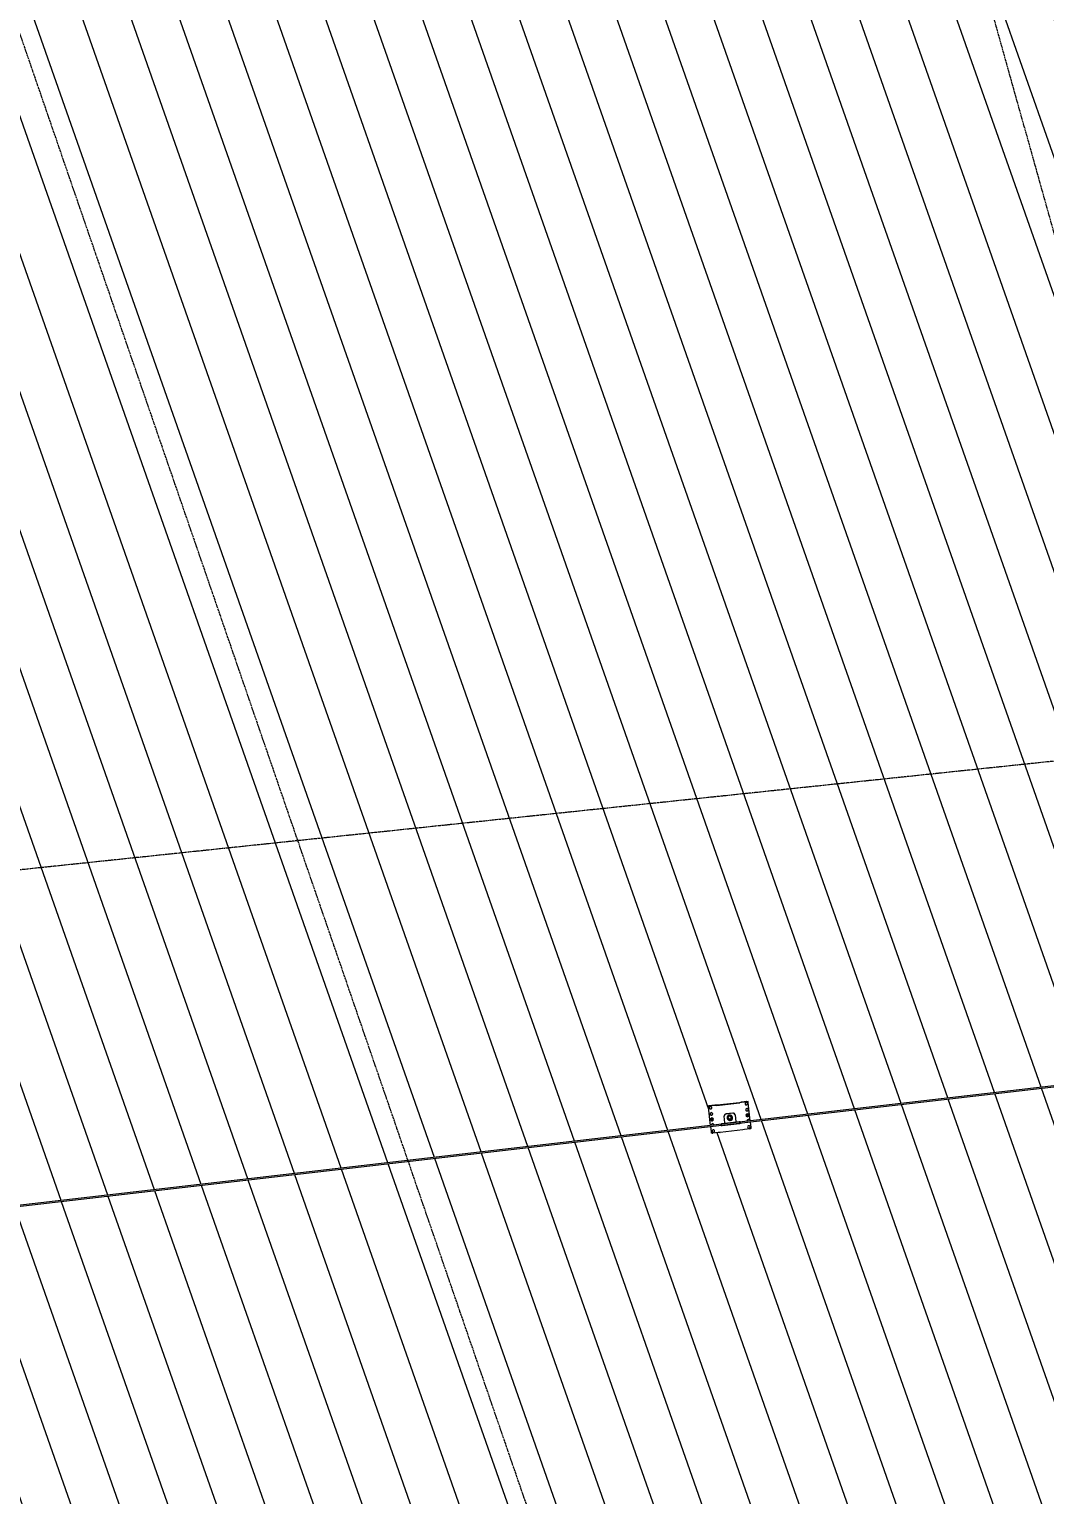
# Model space of a CAD drawing. Header units: millimetres. Extents: x -2355779 to -2216356, y 3874558 to 4068437.
# Drawn here: x -2338298 to -2330918, y 3975290 to 3985942 of the extents above; entities that cross this region are included whole.
import ezdxf

# ---------------------------------------------------------------- set-up
doc = ezdxf.new("R2010")
doc.units = ezdxf.units.MM
doc.linetypes.add('Grid Line', pattern=[21, 12, -3, 3, -3])
for name, color, linetype, lineweight in [('A-ANNO-DIMS', 211, 'Continuous', 5), ('A-ANNO-DIMS-200', 211, 'Continuous', 5), ('A-ROOF-PATT', 132, 'Continuous', 5), ('Q-SPCQ', 91, 'Continuous', 5), ('S-GRID', 1, 'Continuous', 5)]:
    doc.layers.add(name, color=color, linetype=linetype, lineweight=lineweight)
doc.styles.add('Arial', font='arial.ttf', dxfattribs={"height": 500})
doc.dimstyles.new('2_5-Diagonal-_deg_-Decimal_O', dxfattribs={"dimscale": 304.8, "dimtxt": 510.1297, "dimasz": 0.984252, "dimexe": 0.656168, "dimexo": 0.0625, "dimgap": 0.984252, "dimtad": 1, "dimdec": 0, "dimzin": 0, "dimdsep": 46, "dimtxsty": 'Arial', "dimblk1": 'OBLIQUE', "dimblk2": 'OBLIQUE', "dimsah": 1, "dimcen": 0.09, "dimdle": 0.656168, "dimazin": 0, "dimtfac": 1, "dimtdec": 4, "dimtix": 1, "dimtmove": 0, "dimatfit": 3, "dimfxl": 3.28084, "dimfxlon": 1, "dimtvp": 1, "dimtfill": 1, "dimtolj": 1, "dimtzin": 0, "dimlwd": 15, "dimlwe": 15, "dimarcsym": 2})

# ---------------------------------------------------------------- blocks, each defined once
blk = doc.blocks.new('Static Line_Sayfa_Metal Deck_Pan Mount - Up to 15 _ pitch - Max 2 Users-1848369-GA - Part B 6m')
at = {"layer": 'Q-SPCQ'}
for p, q in [((-2316004, 3979980), (-2348376, 3976236)), ((-2348376, 3976228), (-2316003, 3979972)), ((-2333313, 3978122), (-2333362, 3978116)), ((-2333362, 3978116), (-2333312, 3978122)), ((-2333361, 3978106), (-2333362, 3978116)), ((-2333346, 3977974), (-2333361, 3978106)), ((-2333354, 3978100), (-2333354, 3978100)), ((-2333313, 3978121), (-2333352, 3978117)), ((-2333352, 3978117), (-2333315, 3978121)), ((-2333337, 3978106), (-2333337, 3978106)), ((-2333314, 3978121), (-2333301, 3978120)), ((-2333312, 3978122), (-2333313, 3978122)), ((-2333299, 3978121), (-2333312, 3978121)), ((-2333300, 3978120), (-2333135, 3978139)), ((-2333136, 3978139), (-2333298, 3978121)), ((-2333124, 3978143), (-2333136, 3978139)), ((-2333134, 3978140), (-2333122, 3978143)), ((-2333124, 3978143), (-2333074, 3978149)), ((-2333074, 3978149), (-2333124, 3978143)), ((-2333084, 3978148), (-2333123, 3978143)), ((-2333121, 3978143), (-2333084, 3978148)), ((-2333096, 3978130), (-2333096, 3978130)), ((-2333091, 3978085), (-2333091, 3978085)), ((-2333079, 3978136), (-2333079, 3978136)), ((-2333074, 3978149), (-2333074, 3978149)), ((-2333073, 3978139), (-2333074, 3978149)), ((-2333074, 3978091), (-2333074, 3978091)), ((-2333073, 3978141), (-2333073, 3978141)), ((-2333058, 3978007), (-2333073, 3978139)), ((-2333349, 3978055), (-2333349, 3978055)), ((-2333340, 3977927), (-2333345, 3977968)), ((-2333336, 3978024), (-2333341, 3978020)), ((-2333341, 3978021), (-2333336, 3978024)), ((-2333340, 3978015), (-2333341, 3978021)), ((-2333341, 3978020), (-2333340, 3978015)), ((-2333340, 3978015), (-2333335, 3978012)), ((-2333340, 3977975), (-2333340, 3977975)), ((-2333340, 3977975), (-2333340, 3977975)), ((-2333331, 3978021), (-2333336, 3978024)), ((-2333336, 3978024), (-2333336, 3978024)), ((-2333336, 3978024), (-2333331, 3978022)), ((-2333335, 3978012), (-2333331, 3978016)), ((-2333332, 3978061), (-2333332, 3978061)), ((-2333331, 3978016), (-2333331, 3978021)), ((-2333323, 3977981), (-2333323, 3977981)), ((-2333266, 3977986), (-2333270, 3977984)), ((-2333269, 3977974), (-2333264, 3977973)), ((-2333264, 3977986), (-2333266, 3977986)), ((-2333138, 3978001), (-2333264, 3977986)), ((-2333262, 3977973), (-2333264, 3977973)), ((-2333262, 3977973), (-2333136, 3977988)), ((-2333242, 3977992), (-2333247, 3978041)), ((-2333184, 3978063), (-2333234, 3978057)), ((-2333184, 3978063), (-2333234, 3978058)), ((-2333225, 3978024), (-2333224, 3978024)), ((-2333217, 3978026), (-2333217, 3978026)), ((-2333215, 3978027), (-2333215, 3978027)), ((-2333196, 3978033), (-2333196, 3978033)), ((-2333194, 3978034), (-2333195, 3978034)), ((-2333187, 3978037), (-2333187, 3978037)), ((-2333168, 3978053), (-2333169, 3978053)), ((-2333168, 3978050), (-2333162, 3978001)), ((-2333138, 3978001), (-2333135, 3978001)), ((-2333136, 3977988), (-2333134, 3977988)), ((-2333131, 3978000), (-2333135, 3978001)), ((-2333134, 3977988), (-2333130, 3977990)), ((-2333078, 3978054), (-2333083, 3978050)), ((-2333078, 3978054), (-2333083, 3978050)), ((-2333083, 3978050), (-2333082, 3978045)), ((-2333083, 3978050), (-2333082, 3978045)), ((-2333082, 3978045), (-2333077, 3978042)), ((-2333081, 3978005), (-2333081, 3978005)), ((-2333081, 3978005), (-2333081, 3978005)), ((-2333073, 3978052), (-2333078, 3978054)), ((-2333073, 3978051), (-2333078, 3978054)), ((-2333078, 3978054), (-2333078, 3978054)), ((-2333077, 3978042), (-2333072, 3978046)), ((-2333072, 3978046), (-2333073, 3978051)), ((-2333064, 3978011), (-2333064, 3978011)), ((-2333059, 3977966), (-2333059, 3977966)), ((-2333052, 3977960), (-2333057, 3978001)), ((-2333339, 3977917), (-2333340, 3977927)), ((-2333340, 3977925), (-2333340, 3977925)), ((-2333330, 3977918), (-2333339, 3977917)), ((-2333335, 3977930), (-2333334, 3977930)), ((-2333292, 3977923), (-2333329, 3977918)), ((-2333318, 3977936), (-2333318, 3977936)), ((-2333278, 3977922), (-2333291, 3977923)), ((-2333112, 3977941), (-2333277, 3977922)), ((-2333100, 3977945), (-2333111, 3977941)), ((-2333061, 3977949), (-2333099, 3977945)), ((-2333076, 3977960), (-2333076, 3977960)), ((-2333051, 3977951), (-2333060, 3977950)), ((-2333051, 3977951), (-2333052, 3977960))]:
    blk.add_line(p, q, dxfattribs=at)
at = {"layer": 'Q-SPCQ', "flags": 128}
for points in [[(-2333354, 3978100), (-2333354, 3978100), (-2333354, 3978100), (-2333354, 3978099), (-2333353, 3978099), (-2333353, 3978099), (-2333353, 3978098), (-2333353, 3978098), (-2333353, 3978098), (-2333352, 3978097), (-2333352, 3978097), (-2333352, 3978097), (-2333352, 3978097), (-2333351, 3978096), (-2333351, 3978096), (-2333351, 3978096), (-2333351, 3978096), (-2333350, 3978096), (-2333350, 3978095), (-2333350, 3978095), (-2333349, 3978095), (-2333349, 3978095), (-2333349, 3978095), (-2333348, 3978095), (-2333348, 3978095), (-2333348, 3978094), (-2333347, 3978094), (-2333347, 3978094), (-2333347, 3978094), (-2333346, 3978094), (-2333346, 3978094), (-2333346, 3978094), (-2333345, 3978094), (-2333345, 3978094), (-2333345, 3978094)], [(-2333345, 3978094), (-2333344, 3978094), (-2333344, 3978094), (-2333343, 3978094), (-2333343, 3978095), (-2333343, 3978095), (-2333342, 3978095), (-2333342, 3978095), (-2333342, 3978095), (-2333341, 3978095), (-2333341, 3978095), (-2333341, 3978096), (-2333341, 3978096), (-2333340, 3978096), (-2333340, 3978096), (-2333340, 3978096), (-2333339, 3978097), (-2333339, 3978097), (-2333339, 3978097), (-2333339, 3978097), (-2333338, 3978098), (-2333338, 3978098), (-2333338, 3978098), (-2333338, 3978099), (-2333338, 3978099), (-2333337, 3978099), (-2333337, 3978100), (-2333337, 3978100), (-2333337, 3978100), (-2333337, 3978101), (-2333337, 3978101), (-2333337, 3978101), (-2333337, 3978102), (-2333337, 3978102), (-2333337, 3978102), (-2333337, 3978103), (-2333337, 3978103), (-2333337, 3978103), (-2333337, 3978104), (-2333337, 3978104), (-2333337, 3978104), (-2333337, 3978105), (-2333337, 3978105), (-2333337, 3978106), (-2333337, 3978106), (-2333337, 3978106)], [(-2333096, 3978130), (-2333096, 3978130), (-2333096, 3978129), (-2333095, 3978129), (-2333095, 3978129), (-2333095, 3978128), (-2333095, 3978128), (-2333095, 3978128), (-2333094, 3978128), (-2333094, 3978127), (-2333094, 3978127), (-2333094, 3978127), (-2333093, 3978126), (-2333093, 3978126), (-2333093, 3978126), (-2333093, 3978126), (-2333092, 3978126), (-2333092, 3978125), (-2333092, 3978125), (-2333091, 3978125), (-2333091, 3978125), (-2333091, 3978125), (-2333090, 3978125), (-2333090, 3978124), (-2333090, 3978124), (-2333089, 3978124), (-2333089, 3978124), (-2333089, 3978124), (-2333088, 3978124), (-2333088, 3978124), (-2333088, 3978124), (-2333087, 3978124), (-2333087, 3978124), (-2333087, 3978124), (-2333086, 3978124)], [(-2333091, 3978085), (-2333090, 3978084), (-2333090, 3978084), (-2333090, 3978084), (-2333090, 3978083), (-2333090, 3978083), (-2333090, 3978083), (-2333089, 3978082), (-2333089, 3978082), (-2333089, 3978082), (-2333089, 3978082), (-2333088, 3978081), (-2333088, 3978081), (-2333088, 3978081), (-2333088, 3978081), (-2333087, 3978080), (-2333087, 3978080), (-2333087, 3978080), (-2333087, 3978080), (-2333086, 3978080), (-2333086, 3978079), (-2333086, 3978079), (-2333085, 3978079), (-2333085, 3978079), (-2333085, 3978079), (-2333084, 3978079), (-2333084, 3978079), (-2333083, 3978079), (-2333083, 3978079), (-2333083, 3978079), (-2333082, 3978079), (-2333082, 3978079), (-2333082, 3978079), (-2333081, 3978079), (-2333081, 3978079)], [(-2333086, 3978124), (-2333086, 3978124), (-2333086, 3978124), (-2333085, 3978124), (-2333085, 3978124), (-2333085, 3978124), (-2333084, 3978125), (-2333084, 3978125), (-2333084, 3978125), (-2333083, 3978125), (-2333083, 3978125), (-2333083, 3978125), (-2333082, 3978126), (-2333082, 3978126), (-2333082, 3978126), (-2333081, 3978126), (-2333081, 3978126), (-2333081, 3978127), (-2333081, 3978127), (-2333080, 3978127), (-2333080, 3978128), (-2333080, 3978128), (-2333080, 3978128), (-2333080, 3978128), (-2333079, 3978129), (-2333079, 3978129), (-2333079, 3978129), (-2333079, 3978130), (-2333079, 3978130), (-2333079, 3978130), (-2333079, 3978131), (-2333079, 3978131), (-2333078, 3978131), (-2333078, 3978132), (-2333078, 3978132), (-2333078, 3978133), (-2333078, 3978133), (-2333078, 3978133), (-2333078, 3978134), (-2333078, 3978134), (-2333078, 3978134), (-2333078, 3978135), (-2333079, 3978135), (-2333079, 3978135), (-2333079, 3978136), (-2333079, 3978136)], [(-2333081, 3978079), (-2333081, 3978079), (-2333080, 3978079), (-2333080, 3978079), (-2333080, 3978079), (-2333079, 3978079), (-2333079, 3978079), (-2333079, 3978079), (-2333078, 3978079), (-2333078, 3978080), (-2333078, 3978080), (-2333077, 3978080), (-2333077, 3978080), (-2333077, 3978080), (-2333076, 3978081), (-2333076, 3978081), (-2333076, 3978081), (-2333076, 3978081), (-2333075, 3978082), (-2333075, 3978082), (-2333075, 3978082), (-2333075, 3978082), (-2333075, 3978083), (-2333074, 3978083), (-2333074, 3978083), (-2333074, 3978084), (-2333074, 3978084), (-2333074, 3978084), (-2333074, 3978085), (-2333073, 3978085), (-2333073, 3978085), (-2333073, 3978086), (-2333073, 3978086), (-2333073, 3978086), (-2333073, 3978087), (-2333073, 3978087), (-2333073, 3978088), (-2333073, 3978088), (-2333073, 3978088), (-2333073, 3978089), (-2333073, 3978089), (-2333073, 3978089), (-2333073, 3978090), (-2333073, 3978090), (-2333074, 3978090), (-2333074, 3978091)], [(-2333349, 3978055), (-2333349, 3978054), (-2333349, 3978054), (-2333348, 3978054), (-2333348, 3978053), (-2333348, 3978053), (-2333348, 3978053), (-2333348, 3978053), (-2333347, 3978052), (-2333347, 3978052), (-2333347, 3978052), (-2333347, 3978051), (-2333347, 3978051), (-2333346, 3978051), (-2333346, 3978051), (-2333346, 3978051), (-2333345, 3978050), (-2333345, 3978050), (-2333345, 3978050), (-2333344, 3978050), (-2333344, 3978050), (-2333344, 3978049), (-2333343, 3978049), (-2333343, 3978049), (-2333343, 3978049), (-2333342, 3978049), (-2333342, 3978049), (-2333342, 3978049), (-2333341, 3978049), (-2333341, 3978049), (-2333341, 3978049), (-2333340, 3978049), (-2333340, 3978049), (-2333340, 3978049), (-2333339, 3978049)], [(-2333339, 3978049), (-2333339, 3978049), (-2333339, 3978049), (-2333338, 3978049), (-2333338, 3978049), (-2333338, 3978049), (-2333337, 3978049), (-2333337, 3978049), (-2333337, 3978050), (-2333336, 3978050), (-2333336, 3978050), (-2333336, 3978050), (-2333335, 3978050), (-2333335, 3978051), (-2333335, 3978051), (-2333334, 3978051), (-2333334, 3978051), (-2333334, 3978051), (-2333334, 3978052), (-2333333, 3978052), (-2333333, 3978052), (-2333333, 3978053), (-2333333, 3978053), (-2333333, 3978053), (-2333332, 3978054), (-2333332, 3978054), (-2333332, 3978054), (-2333332, 3978054), (-2333332, 3978055), (-2333332, 3978055), (-2333332, 3978056), (-2333332, 3978056), (-2333331, 3978056), (-2333331, 3978057), (-2333331, 3978057), (-2333331, 3978057), (-2333331, 3978058), (-2333331, 3978058), (-2333331, 3978058), (-2333331, 3978059), (-2333331, 3978059), (-2333332, 3978059), (-2333332, 3978060), (-2333332, 3978060), (-2333332, 3978060), (-2333332, 3978061)], [(-2333322, 3977977), (-2333322, 3977977), (-2333322, 3977978), (-2333322, 3977978), (-2333322, 3977978), (-2333322, 3977979), (-2333322, 3977979), (-2333322, 3977979), (-2333322, 3977980), (-2333322, 3977980), (-2333322, 3977980), (-2333323, 3977981), (-2333323, 3977981), (-2333323, 3977981)], [(-2333217, 3978026), (-2333216, 3978026), (-2333216, 3978025), (-2333216, 3978025), (-2333216, 3978024), (-2333216, 3978024), (-2333215, 3978024), (-2333215, 3978023), (-2333215, 3978023), (-2333215, 3978022), (-2333214, 3978022), (-2333214, 3978022), (-2333214, 3978021), (-2333213, 3978021), (-2333213, 3978021), (-2333213, 3978021), (-2333212, 3978020), (-2333212, 3978020), (-2333211, 3978020), (-2333211, 3978020), (-2333211, 3978019), (-2333210, 3978019), (-2333210, 3978019), (-2333209, 3978019), (-2333209, 3978019), (-2333208, 3978019), (-2333208, 3978018), (-2333207, 3978018), (-2333207, 3978018), (-2333206, 3978018), (-2333206, 3978018), (-2333205, 3978018), (-2333205, 3978018), (-2333205, 3978018), (-2333204, 3978018)], [(-2333215, 3978027), (-2333215, 3978026), (-2333214, 3978026), (-2333214, 3978026), (-2333214, 3978025), (-2333214, 3978025), (-2333214, 3978025), (-2333213, 3978024), (-2333213, 3978024), (-2333213, 3978024), (-2333213, 3978023), (-2333212, 3978023), (-2333212, 3978023), (-2333212, 3978022), (-2333212, 3978022), (-2333211, 3978022), (-2333211, 3978022), (-2333211, 3978022), (-2333210, 3978021), (-2333210, 3978021), (-2333210, 3978021), (-2333209, 3978021), (-2333209, 3978021), (-2333208, 3978021), (-2333208, 3978020), (-2333208, 3978020), (-2333207, 3978020), (-2333207, 3978020), (-2333207, 3978020), (-2333206, 3978020), (-2333206, 3978020), (-2333205, 3978020), (-2333205, 3978020), (-2333205, 3978020), (-2333204, 3978020)], [(-2333204, 3978018), (-2333204, 3978018), (-2333203, 3978018), (-2333203, 3978019), (-2333202, 3978019), (-2333202, 3978019), (-2333201, 3978019), (-2333201, 3978019), (-2333201, 3978019), (-2333200, 3978020), (-2333200, 3978020), (-2333199, 3978020), (-2333199, 3978020), (-2333199, 3978021), (-2333198, 3978021), (-2333198, 3978021), (-2333198, 3978021), (-2333197, 3978022), (-2333197, 3978022), (-2333197, 3978022), (-2333196, 3978023), (-2333196, 3978023), (-2333196, 3978024), (-2333195, 3978024), (-2333195, 3978024), (-2333195, 3978025), (-2333195, 3978025), (-2333195, 3978026), (-2333194, 3978026), (-2333194, 3978027), (-2333194, 3978027), (-2333194, 3978027), (-2333194, 3978028), (-2333194, 3978028), (-2333194, 3978029), (-2333194, 3978029), (-2333194, 3978030), (-2333194, 3978030), (-2333194, 3978031), (-2333194, 3978031), (-2333194, 3978032), (-2333194, 3978032), (-2333194, 3978033), (-2333194, 3978033), (-2333194, 3978033), (-2333194, 3978034)], [(-2333204, 3978020), (-2333204, 3978020), (-2333204, 3978020), (-2333203, 3978020), (-2333203, 3978020), (-2333203, 3978021), (-2333202, 3978021), (-2333202, 3978021), (-2333201, 3978021), (-2333201, 3978021), (-2333201, 3978021), (-2333200, 3978022), (-2333200, 3978022), (-2333200, 3978022), (-2333199, 3978022), (-2333199, 3978022), (-2333199, 3978023), (-2333199, 3978023), (-2333198, 3978023), (-2333198, 3978024), (-2333198, 3978024), (-2333198, 3978024), (-2333197, 3978025), (-2333197, 3978025), (-2333197, 3978025), (-2333197, 3978026), (-2333197, 3978026), (-2333196, 3978026), (-2333196, 3978027), (-2333196, 3978027), (-2333196, 3978027), (-2333196, 3978028), (-2333196, 3978028), (-2333196, 3978028), (-2333196, 3978029), (-2333196, 3978029), (-2333196, 3978030), (-2333196, 3978030), (-2333196, 3978030), (-2333196, 3978031), (-2333196, 3978031), (-2333196, 3978032), (-2333196, 3978032), (-2333196, 3978032), (-2333196, 3978033), (-2333196, 3978033)], [(-2333067, 3977954), (-2333066, 3977954), (-2333066, 3977954), (-2333066, 3977954), (-2333065, 3977954), (-2333065, 3977954), (-2333065, 3977954), (-2333064, 3977955), (-2333064, 3977955), (-2333064, 3977955), (-2333063, 3977955), (-2333063, 3977955), (-2333063, 3977955), (-2333062, 3977956), (-2333062, 3977956), (-2333062, 3977956), (-2333062, 3977956), (-2333061, 3977957), (-2333061, 3977957), (-2333061, 3977957), (-2333061, 3977957), (-2333060, 3977958), (-2333060, 3977958), (-2333060, 3977958), (-2333060, 3977959), (-2333060, 3977959), (-2333060, 3977959), (-2333059, 3977960), (-2333059, 3977960), (-2333059, 3977960), (-2333059, 3977961), (-2333059, 3977961), (-2333059, 3977961), (-2333059, 3977962), (-2333059, 3977962), (-2333059, 3977962), (-2333059, 3977963), (-2333059, 3977963), (-2333059, 3977963), (-2333059, 3977964), (-2333059, 3977964), (-2333059, 3977965), (-2333059, 3977965), (-2333059, 3977965), (-2333059, 3977966), (-2333059, 3977966)], [(-2333064, 3978007), (-2333064, 3978007), (-2333064, 3978007), (-2333064, 3978008), (-2333064, 3978008), (-2333064, 3978009), (-2333064, 3978009), (-2333064, 3978009), (-2333064, 3978010), (-2333064, 3978010), (-2333064, 3978010), (-2333064, 3978011), (-2333064, 3978011), (-2333064, 3978011)], [(-2333334, 3977930), (-2333334, 3977930), (-2333334, 3977929), (-2333334, 3977929), (-2333334, 3977929), (-2333334, 3977928), (-2333334, 3977928), (-2333333, 3977928), (-2333333, 3977928), (-2333333, 3977927), (-2333333, 3977927), (-2333332, 3977927), (-2333332, 3977926), (-2333332, 3977926), (-2333332, 3977926), (-2333331, 3977926), (-2333331, 3977926), (-2333331, 3977925), (-2333330, 3977925), (-2333330, 3977925), (-2333330, 3977925), (-2333329, 3977925), (-2333329, 3977925), (-2333329, 3977924), (-2333328, 3977924), (-2333328, 3977924), (-2333328, 3977924), (-2333327, 3977924), (-2333327, 3977924), (-2333327, 3977924), (-2333326, 3977924), (-2333326, 3977924), (-2333326, 3977924), (-2333325, 3977924), (-2333325, 3977924)], [(-2333325, 3977924), (-2333325, 3977924), (-2333324, 3977924), (-2333324, 3977924), (-2333324, 3977924), (-2333323, 3977924), (-2333323, 3977925), (-2333323, 3977925), (-2333322, 3977925), (-2333322, 3977925), (-2333322, 3977925), (-2333321, 3977925), (-2333321, 3977926), (-2333321, 3977926), (-2333320, 3977926), (-2333320, 3977926), (-2333320, 3977926), (-2333320, 3977927), (-2333319, 3977927), (-2333319, 3977927), (-2333319, 3977928), (-2333319, 3977928), (-2333318, 3977928), (-2333318, 3977928), (-2333318, 3977929), (-2333318, 3977929), (-2333318, 3977929), (-2333318, 3977930), (-2333318, 3977930), (-2333317, 3977930), (-2333317, 3977931), (-2333317, 3977931), (-2333317, 3977931), (-2333317, 3977932), (-2333317, 3977932), (-2333317, 3977933), (-2333317, 3977933), (-2333317, 3977933), (-2333317, 3977934), (-2333317, 3977934), (-2333317, 3977934), (-2333317, 3977935), (-2333317, 3977935), (-2333317, 3977935), (-2333317, 3977936), (-2333318, 3977936)], [(-2333076, 3977960), (-2333076, 3977960), (-2333076, 3977959), (-2333076, 3977959), (-2333076, 3977959), (-2333075, 3977958), (-2333075, 3977958), (-2333075, 3977958), (-2333075, 3977957), (-2333075, 3977957), (-2333074, 3977957), (-2333074, 3977957), (-2333074, 3977956), (-2333074, 3977956), (-2333073, 3977956), (-2333073, 3977956), (-2333073, 3977955), (-2333072, 3977955), (-2333072, 3977955), (-2333072, 3977955), (-2333072, 3977955), (-2333071, 3977955), (-2333071, 3977954), (-2333071, 3977954), (-2333070, 3977954), (-2333070, 3977954), (-2333069, 3977954), (-2333069, 3977954), (-2333069, 3977954), (-2333068, 3977954), (-2333068, 3977954), (-2333068, 3977954), (-2333067, 3977954), (-2333067, 3977954), (-2333067, 3977954)]]:
    blk.add_lwpolyline(points, dxfattribs=at)
at = {"layer": 'Q-SPCQ'}
for centre, major_axis, ratio, start_param, end_param in [((-2333351, 3978107), (9.43, 3.32), 0.99863, 1.347635, 2.918431), ((-2333351, 3978107), (9.43, 3.32), 0.99863, 1.347635, 2.918431), ((-2333346, 3978103), (8.49, 2.98), 0.99863, 1.347635, 3.141593), ((-2333346, 3978103), (8.49, 2.98), 0.99863, 3.502719, 4.489228), ((-2333346, 3978103), (8.49, 2.98), 0.99863, 0.300437, 1.347635), ((-2333346, 3978103), (8.49, 2.98), 0.99863, 4.489228, 5.408181), ((-2333346, 3978103), (8.49, 2.98), 0.99863, 5.536425, 6.283185), ((-2333315, 3978121), (0.993, 0.114), 0.051038, 0.263758, 1.582394), ((-2333313, 3978121), (0.993, 0.114), 0.051038, 0.263758, 1.582394), ((-2333300, 3978120), (0.993, 0.114), 0.051038, 3.40535, 4.723987), ((-2333298, 3978121), (0.993, 0.114), 0.051038, 3.40535, 4.723987), ((-2333136, 3978139), (0.993, 0.114), 0.051038, 4.723987, 6.042624), ((-2333135, 3978139), (0.993, 0.114), 0.051038, 4.723987, 6.042624), ((-2333123, 3978143), (0.993, 0.114), 0.051038, 1.582394, 1.802167), ((-2333121, 3978143), (0.993, 0.114), 0.051038, 1.582394, 2.901031), ((-2333087, 3978133), (8.49, 2.98), 0.99863, 1.347635, 3.44203), ((-2333087, 3978133), (8.49, 2.98), 0.99863, 3.541054, 4.489228), ((-2333082, 3978088), (8.49, 2.98), 0.99863, 1.347635, 3.44203), ((-2333082, 3978088), (8.49, 2.98), 0.99863, 3.541054, 4.489228), ((-2333087, 3978133), (8.49, 2.98), 0.99863, 5.536425, 7.63082), ((-2333087, 3978133), (8.49, 2.98), 0.99863, 4.489228, 5.459951), ((-2333083, 3978138), (9.43, 3.32), 0.99863, 6.060024, 7.63082), ((-2333083, 3978138), (9.43, 3.32), 0.99863, 0.038638, 1.347635), ((-2333082, 3978088), (8.49, 2.98), 0.99863, 5.536425, 7.63082), ((-2333082, 3978088), (8.49, 2.98), 0.99863, 4.489228, 5.408181), ((-2333340, 3978058), (8.49, 2.98), 0.99863, 1.347635, 3.141593), ((-2333340, 3978058), (8.49, 2.98), 0.99863, 3.502719, 4.489228), ((-2333336, 3978018), (10.4, 3.6), 0.99863, 1.347635, 4.489228), ((-2333340, 3978058), (8.49, 2.98), 0.99863, 0.300437, 1.347635), ((-2333331, 3977978), (8.49, 2.98), 0.99863, 1.347635, 3.141593), ((-2333340, 3978058), (8.49, 2.98), 0.99863, 4.489228, 5.408181), ((-2333336, 3978018), (10.4, 3.6), 0.99863, 4.489228, 7.63082), ((-2333340, 3978058), (8.49, 2.98), 0.99863, 5.536425, 6.283185), ((-2333331, 3977978), (8.49, 2.98), 0.99863, 5.68533, 7.63082), ((-2333269, 3977979), (-0.6, 5.18), 0.011583, 0.002734, 0.472535), ((-2333269, 3977979), (-0.6, 5.18), 0.011583, 4.675347, 6.283185), ((-2333269, 3977979), (-0.6, 5.18), 0.011583, 3.141593, 4.661325), ((-2333269, 3977979), (-0.6, 5.18), 0.011583, 2.56693, 3.138859), ((-2333232, 3978043), (14.2, 5), 0.99863, 1.347635, 2.918431), ((-2333232, 3978042), (14.2, 5), 0.99863, 1.347635, 2.918431), ((-2333241, 3977991), (-0.46, 3.97), 0.011583, 1.519733, 2.56693), ((-2333206, 3978030), (18.8, 6.6), 0.99863, 1.347635, 3.70383), ((-2333206, 3978030), (18.8, 6.6), 0.99863, 1.347635, 4.489228), ((-2333206, 3978030), (11.1, 3.9), 0.99863, 1.347635, 4.489228), ((-2333206, 3978030), (18.8, 6.6), 0.99863, 6.060024, 7.63082), ((-2333206, 3978030), (18.8, 6.6), 0.99863, 4.489228, 7.63082), ((-2333206, 3978030), (11.1, 3.9), 0.99863, 4.489228, 7.63082), ((-2333183, 3978048), (14.2, 5), 0.99863, 6.060024, 7.63082), ((-2333183, 3978048), (14.2, 5), 0.99863, 0.038638, 1.347635), ((-2333183, 3978048), (14.2, 5), 0.99863, 6.060024, 6.283185), ((-2333162, 3978001), (-0.46, 3.97), 0.011583, 1.519733, 2.56693), ((-2333130, 3977995), (-0.6, 5.18), 0.011583, 4.675347, 6.280452), ((-2333130, 3977995), (-0.6, 5.18), 0.011583, 0, 0.472535), ((-2333130, 3977995), (-0.6, 5.18), 0.011583, 3.144326, 4.661325), ((-2333130, 3977995), (-0.6, 5.18), 0.011583, 2.56693, 3.141593), ((-2333078, 3978048), (10.4, 3.6), 0.99863, 1.347635, 4.489228), ((-2333073, 3978008), (8.49, 2.98), 0.99863, 1.347635, 3.141593), ((-2333078, 3978048), (10.4, 3.6), 0.99863, 4.489228, 7.63082), ((-2333068, 3977963), (8.49, 2.98), 0.99863, 1.347635, 3.141593), ((-2333073, 3978008), (8.49, 2.98), 0.99863, 0.300437, 1.347635), ((-2333068, 3977963), (8.49, 2.98), 0.99863, 0.300437, 1.347635), ((-2333073, 3978008), (8.49, 2.98), 0.99863, 5.682577, 6.283185), ((-2333068, 3977963), (8.49, 2.98), 0.99863, 5.536425, 6.283185), ((-2333330, 3977928), (9.43, 3.32), 0.99863, 2.918431, 4.489228), ((-2333326, 3977933), (8.49, 2.98), 0.99863, 1.347635, 3.44203), ((-2333331, 3977928), (9.43, 3.32), 0.99863, 3.965629, 4.227428), ((-2333326, 3977933), (8.49, 2.98), 0.99863, 3.502719, 4.489228), ((-2333326, 3977933), (8.49, 2.98), 0.99863, 5.536425, 7.63082), ((-2333326, 3977933), (8.49, 2.98), 0.99863, 4.489228, 5.459951), ((-2333292, 3977923), (0.993, 0.114), 0.051038, 0.263758, 1.582394), ((-2333277, 3977922), (0.993, 0.114), 0.051038, 3.40535, 4.723987), ((-2333112, 3977941), (0.993, 0.114), 0.051038, 4.723987, 6.042624), ((-2333099, 3977945), (0.993, 0.114), 0.051038, 1.582394, 2.901031), ((-2333068, 3977963), (8.49, 2.98), 0.99863, 3.502719, 4.489228), ((-2333068, 3977963), (8.49, 2.98), 0.99863, 4.489228, 5.408181), ((-2333062, 3977959), (9.43, 3.32), 0.99863, 4.489228, 6.060024), ((-2333062, 3977959), (9.43, 3.32), 0.99863, 4.751027, 6.060024)]:
    blk.add_ellipse(centre, major_axis=major_axis, ratio=ratio, start_param=start_param, end_param=end_param, dxfattribs=at)
for points in [[(-2333341, 3978021), (-2333341, 3978020), (-2333341, 3978018), (-2333340, 3978016), (-2333340, 3978015)], [(-2333331, 3978022), (-2333332, 3978022), (-2333334, 3978023), (-2333336, 3978024), (-2333336, 3978024)], [(-2333082, 3978045), (-2333082, 3978046), (-2333082, 3978048), (-2333083, 3978049), (-2333083, 3978050)], [(-2333078, 3978054), (-2333077, 3978053), (-2333076, 3978053), (-2333074, 3978052), (-2333073, 3978051)]]:
    blk.add_open_spline(points, degree=3, dxfattribs=at)
blk = doc.blocks.new('DIMBLOCK1-GA - Part B 6m')
at = {"layer": 'A-ANNO-DIMS-200', "lineweight": 15}
for p, q in [((-2327823, 4050069), (-2327854, 4050267)), ((-2327823, 4050069), (-2327698, 4050241)), ((-2327823, 4050069), (-2327948, 4049898)), ((-2327823, 4050069), (-2327823, 4050069)), ((-2327823, 4050069), (-2327773, 4049751)), ((-2337983, 4048155), (-2338052, 4048471)), ((-2337983, 4048155), (-2337869, 4048334)), ((-2337983, 4048155), (-2338098, 4047977)), ((-2337983, 4048155), (-2337941, 4047960))]:
    blk.add_line(p, q, dxfattribs=at)
for start, end in [(98.93584, 102.39889), (99.00033, 102.33441)]:
    blk.add_arc((-2300024, 3874558), 177699, start, end, dxfattribs=at)
at = {"layer": 'A-ANNO-DIMS-200', "color": 0, "lineweight": 15, "insert": (-2333895, 4049968), "char_height": 500, "width": 1958.9, "attachment_point": 1, "rotation": 10.6674, "line_spacing_factor": 0.941778, "style": 'Arial', "bg_fill": 3, "box_fill_scale": 1.25, "bg_fill_color": 256, "bg_fill_true_color": 13158600, "bg_fill_transparency": 0}
blk.add_mtext('3.33°', dxfattribs=at)
blk = doc.blocks.new('_Oblique')
at = {"color": 0, "linetype": 'ByBlock', "lineweight": -2}
blk.add_line((-0.5, -0.5), (0.5, 0.5), dxfattribs=at)
blk = doc.blocks.new('DIMBLOCK2-GA - Part B 6m')
at = {"layer": 'A-ANNO-DIMS-200', "lineweight": 15}
for p, q in [((-2337980, 4048142), (-2338057, 4048493)), ((-2337980, 4048142), (-2337866, 4048320)), ((-2337980, 4048142), (-2338095, 4047963)), ((-2337980, 4048142), (-2337980, 4048142)), ((-2337980, 4048142), (-2337938, 4047946)), ((-2348008, 4045641), (-2348105, 4045988)), ((-2348008, 4045641), (-2347904, 4045826)), ((-2348008, 4045641), (-2348112, 4045457)), ((-2348008, 4045641), (-2347954, 4045449))]:
    blk.add_line(p, q, dxfattribs=at)
for start, end in [(102.26992, 105.7319), (102.33441, 105.66741)]:
    blk.add_arc((-2300024, 3874558), 177685, start, end, dxfattribs=at)
at = {"layer": 'A-ANNO-DIMS-200', "color": 0, "lineweight": 15, "insert": (-2344034, 4047688), "char_height": 500, "width": 1958.9, "attachment_point": 1, "rotation": 14.0009, "line_spacing_factor": 0.941778, "style": 'Arial', "bg_fill": 3, "box_fill_scale": 1.25, "bg_fill_color": 256, "bg_fill_true_color": 13158600, "bg_fill_transparency": 0}
blk.add_mtext('3.33°', dxfattribs=at)

msp = doc.modelspace()

# ---------------------------------------------------------------- hatches: boundary and pattern name
at = {"layer": 'A-ROOF-PATT'}
h = msp.add_hatch(dxfattribs=at)
h.set_pattern_fill('FP_4', color=256, style=0, pattern_type=2)
h.set_pattern_definition([(109.367, (-4018.33, 11431.97), (-314.1568, -110.428734), [])])
h.paths.add_polyline_path([(-2352562.9, 3967433.9), (-2298471.9, 3967434.6), (-2305717.9, 3993269.2), (-2317088.1, 3995686), (-2318295.3, 3999191.8), (-2318276.8, 3999198), (-2317990.3, 3999297.2), (-2319737.4, 3999020.5), (-2318990.1, 3994314.6), (-2318988.5, 3994311.3), (-2318969.6, 3994178.2), (-2318969.6, 3994172.8), (-2318935.7, 3993965.6), (-2318889.7, 3993781.2), (-2318906.9, 3993777), (-2318877.5, 3993591.4), (-2319973, 3993338.7), (-2319896.7, 3993032.7), (-2318831, 3993296.2), (-2318742.7, 3992936.6), (-2339240.9, 3987830.5), (-2339329.9, 3988189.8), (-2329605.1, 3990613.3), (-2329686.5, 3990939.8), (-2338999.4, 3988618.9), (-2338994.7, 3988605.2), (-2339351.2, 3988485.4), (-2339348, 3988476.3), (-2339418.8, 3988454.3), (-2339421.5, 3988456.8), (-2339429.3, 3988456.2), (-2341201.2, 3993601.8), (-2352562.9, 3989688.5), (-2352562.9, 3975751.6), (-2350541.4, 3975985.4), (-2350556.5, 3976127.1), (-2350507.9, 3976132.3), (-2350495.8, 3976129.7), (-2350495.1, 3976131.6), (-2350329.4, 3976150.1), (-2350329.4, 3976150.7), (-2350307.6, 3976155.9), (-2350269.5, 3976159.1), (-2350253.3, 3976018.8), (-2344809.5, 3976648.4), (-2344824.6, 3976790), (-2344776.1, 3976795.3), (-2344764, 3976792.6), (-2344763.2, 3976794.5), (-2344597.6, 3976813), (-2344597.6, 3976813.7), (-2344575.7, 3976818.8), (-2344537.6, 3976822), (-2344521.5, 3976681.7), (-2339077.7, 3977311.3), (-2339092.8, 3977453), (-2339044.3, 3977458.2), (-2339032.2, 3977455.6), (-2339031.4, 3977457.4), (-2338865.8, 3977475.9), (-2338865.8, 3977476.6), (-2338843.9, 3977481.8), (-2338805.8, 3977484.9), (-2338789.6, 3977344.6), (-2333345.9, 3977974.2), (-2333361, 3978115.9), (-2333312.4, 3978121.1), (-2333300.3, 3978118.5), (-2333299.6, 3978120.3), (-2333133.9, 3978138.9), (-2333133.9, 3978139.5), (-2333112.1, 3978144.7), (-2333074, 3978147.8), (-2333057.8, 3978007.5), (-2327614, 3978637.1), (-2327629.1, 3978778.8), (-2327580.6, 3978784), (-2327568.5, 3978781.4), (-2327567.7, 3978783.2), (-2327402.1, 3978801.8), (-2327402.1, 3978802.4), (-2327380.2, 3978807.6), (-2327342.1, 3978810.7), (-2327326, 3978670.4), (-2321882.2, 3979300.1), (-2321897.3, 3979441.7), (-2321848.8, 3979447), (-2321836.7, 3979444.3), (-2321835.9, 3979446.2), (-2321670.3, 3979464.7), (-2321670.3, 3979465.4), (-2321648.4, 3979470.5), (-2321610.3, 3979473.7), (-2321594.1, 3979333.4), (-2316150.4, 3979963), (-2316165.5, 3980104.7), (-2316116.9, 3980109.9), (-2316104.8, 3980107.2), (-2316104.1, 3980109.1), (-2315938.4, 3980127.6), (-2315938.4, 3980128.3), (-2315916.6, 3980133.5), (-2315878.4, 3980136.6), (-2315862.3, 3979996.3), (-2310548.2, 3980612.5), (-2310567.3, 3980773.2), (-2310019, 3980836.5), (-2309988.6, 3980571.6), (-2310536.9, 3980508.3), (-2310547.3, 3980604.8), (-2310657.9, 3980591.8), (-2311033.1, 3980548.3), (-2312105.4, 3980424.2), (-2312131.9, 3980421.2), (-2312152.5, 3980418.4), (-2312207.4, 3980411.6), (-2312279.7, 3980403.2), (-2315861.4, 3979988.7), (-2315856.9, 3979939.3), (-2315904.1, 3979933.7), (-2315915.8, 3979931.5), (-2315916.6, 3979929.7), (-2316082.2, 3979911.3), (-2316083.2, 3979910.7), (-2316105, 3979910.5), (-2316144, 3979907.3), (-2316149.5, 3979955), (-2321593.2, 3979325.4), (-2321588.7, 3979276.4), (-2321635.9, 3979270.7), (-2321647.6, 3979268.6), (-2321648.4, 3979266.8), (-2321814, 3979248.4), (-2321814, 3979247.7), (-2321850.1, 3979246), (-2321875.8, 3979244.4), (-2321881.3, 3979292.1), (-2327325, 3978662.5), (-2327320.5, 3978613.4), (-2327367.8, 3978607.8), (-2327379.5, 3978605.7), (-2327380.2, 3978603.9), (-2327545.9, 3978585.4), (-2327545.9, 3978584.7), (-2327582, 3978583.1), (-2327607.6, 3978581.5), (-2327613.1, 3978629.2), (-2333056.9, 3977999.6), (-2333052.4, 3977950.5), (-2333099.6, 3977944.9), (-2333111.3, 3977942.7), (-2333112.1, 3977940.9), (-2333277.7, 3977922.5), (-2333277.7, 3977921.8), (-2333313.8, 3977920.2), (-2333339.5, 3977918.5), (-2333345, 3977966.3), (-2338788.5, 3977335.3), (-2338784.2, 3977287.6), (-2338831.4, 3977282), (-2338843.1, 3977279.8), (-2338843.9, 3977278), (-2339009.5, 3977259.6), (-2339010.6, 3977259), (-2339032.3, 3977258.8), (-2339071.3, 3977255.6), (-2339076.8, 3977303.3), (-2344520.5, 3976673.7), (-2344516, 3976624.7), (-2344563.3, 3976619.1), (-2344575, 3976616.9), (-2344575.7, 3976615.1), (-2344741.4, 3976596.7), (-2344741.4, 3976596), (-2344777.5, 3976594.3), (-2344803.1, 3976592.7), (-2344808.6, 3976640.4), (-2350252.4, 3976010.8), (-2350247.9, 3975961.7), (-2350295.1, 3975956.1), (-2350306.8, 3975954), (-2350307.6, 3975952.2), (-2350473.2, 3975933.8), (-2350473.2, 3975933), (-2350509.3, 3975931.4), (-2350535, 3975929.8), (-2350540.5, 3975977.5), (-2352562.9, 3975743.6), (-2352562.9, 3972012.5)])
h.paths.add_polyline_path([(-2313139.6, 3980303.6), (-2313120.2, 3980306.2), (-2313131.2, 3980304.6)])
h.paths.add_polyline_path([(-2339429.3, 3988462.3), (-2339428.7, 3988464.7), (-2339444.2, 3988505.5), (-2339443.7, 3988504), (-2339429.3, 3988462.4)])
h.paths.add_polyline_path([(-2339352.2, 3988488.3), (-2338998.5, 3988607), (-2339002.3, 3988618.2), (-2339196, 3988572), (-2339214.8, 3988651.2), (-2339028.9, 3988697.5), (-2339030.4, 3988701.8), (-2339027.5, 3988702.8), (-2339026, 3988698.2), (-2325794, 3991995.8), (-2329361.1, 3991171.7), (-2339363.5, 3988679), (-2339409.5, 3988857.3), (-2339471.7, 3988835.4), (-2339353.4, 3988491.9)])
h.paths.add_polyline_path([(-2339530.8, 3988768.8), (-2339531.1, 3988771.3), (-2339531.1, 3988769.8)])
h.paths.add_polyline_path([(-2339476.2, 3988848.3), (-2339406.1, 3988872.5), (-2339398.1, 3988879.7), (-2339398.5, 3988893.4), (-2339554.4, 3989341.2), (-2339558.7, 3989346.1), (-2339571.3, 3989346.1), (-2339639.5, 3989322.6), (-2339482.8, 3988867.7)])
h.paths.add_polyline_path([(-2339346.1, 3988879.2), (-2339265.9, 3988900.1), (-2341051.7, 3993980.5), (-2350565.4, 3990636.5), (-2350557.1, 3990616.7), (-2350553.7, 3990612.9), (-2350543.5, 3990612.9), (-2341066.8, 3993875.9), (-2341004.9, 3993696.2), (-2341042.6, 3993683.2), (-2341034.4, 3993659.3), (-2341122.3, 3993629), (-2339643.8, 3989335.1), (-2339457.1, 3989399.4), (-2339452.8, 3989386.9), (-2339533.9, 3989359), (-2339541.9, 3989351.7), (-2339541.5, 3989338.1), (-2339385.8, 3988890.5), (-2339381.2, 3988885.4), (-2339367.6, 3988885.7), (-2339289.5, 3988912.6), (-2339285.2, 3988900.1), (-2339330, 3988884.7)])
h.paths.add_polyline_path([(-2352562.9, 3989917.4), (-2350574.6, 3990602.2), (-2350568.1, 3990608.4), (-2350568.1, 3990618.2), (-2350574.6, 3990633.2), (-2352562.9, 3989934.3)])
h.paths.add_polyline_path([(-2349820.2, 3989930.1), (-2349848.4, 3989937.7), (-2349871.6, 3989955.5), (-2349886.3, 3989980.9), (-2349890.1, 3990009.9), (-2349882.5, 3990038.1), (-2349864.7, 3990061.3), (-2349839.3, 3990076), (-2349810.3, 3990079.8), (-2349782, 3990072.2), (-2349758.8, 3990054.4), (-2349744.1, 3990027.9), (-2349740.4, 3990000), (-2349748, 3989971.7), (-2349765.8, 3989948.5), (-2349791.1, 3989933.9), (-2349810.3, 3989931.4)])
h.paths.add_polyline_path([(-2345822.6, 3991282.3), (-2345850.9, 3991289.8), (-2345874.1, 3991307.7), (-2345888.7, 3991333), (-2345892.6, 3991362), (-2345885, 3991390.3), (-2345867.1, 3991413.5), (-2345841.8, 3991428.1), (-2345812.8, 3991431.9), (-2345784.5, 3991424.3), (-2345761.3, 3991406.5), (-2345746.7, 3991381.2), (-2345742.9, 3991352.2), (-2345750.5, 3991323.9), (-2345768.3, 3991300.7), (-2345793.6, 3991286.1)])
h.paths.add_polyline_path([(-2341861.1, 3992622), (-2341889.4, 3992629.6), (-2341912.6, 3992647.4), (-2341927.2, 3992672.8), (-2341931, 3992701.8), (-2341921.7, 3992732.3), (-2341905.6, 3992753.2), (-2341880.3, 3992767.9), (-2341851.3, 3992771.7), (-2341823, 3992764.1), (-2341799.8, 3992746.3), (-2341785.2, 3992720.9), (-2341781.4, 3992691.9), (-2341789, 3992663.6), (-2341806.8, 3992640.4), (-2341832.1, 3992625.8)])

# ---------------------------------------------------------------- linework, layer by layer
at = {"layer": 'S-GRID', "linetype": 'Grid Line'}
for p, q in [((-2324892.3, 3963224.6), (-2349848, 4052201.5)), ((-2330549, 3963207.8), (-2354499.1, 4032762.5)), ((-2299241.4, 3983944), (-2353944.7, 3978194.4))]:
    msp.add_line(p, q, dxfattribs=at)

# ---------------------------------------------------------------- block references
at = {"layer": 'Q-SPCQ'}
msp.add_blockref('Static Line_Sayfa_Metal Deck_Pan Mount - Up to 15 _ pitch - Max 2 Users-1848369-GA - Part B 6m', (0, 0), dxfattribs=at)

# ---------------------------------------------------------------- next in the draw order: dimensions: what is measured, and where the dimension line sits
at = {"layer": 'A-ANNO-DIMS', "lineweight": 15}
dim = msp.add_angular_dim_3p(base=(-2331222, 4049497.1), center=(-2300023.8, 3874558.4), p1=(-2327772.6, 4049750.7), p2=(-2338052.2, 4048470.6), dimstyle='2_5-Diagonal-_deg_-Decimal_O', override={"dimpost": '<>', "dimfxl": 10359.040033}, dxfattribs=at)
dim.commit()
dim.dimension.update_dxf_attribs({"geometry": 'DIMBLOCK1-GA - Part B 6m', "text_midpoint": (-2333019.9, 4049732.1)})

# ---------------------------------------------------------------- next in the draw order: dimensions: what is measured, and where the dimension line sits
dim = msp.add_angular_dim_3p(base=(-2341338.9, 4047373.3), center=(-2300023.8, 3874558.4), p1=(-2338057.2, 4048493.2), p2=(-2348105.2, 4045987.8), dimstyle='2_5-Diagonal-_deg_-Decimal_O', override={"dimpost": '<>', "dimfxl": 10355.71416}, dxfattribs=at)
dim.commit()
dim.dimension.update_dxf_attribs({"geometry": 'DIMBLOCK2-GA - Part B 6m', "text_midpoint": (-2343146.8, 4047503.6)})

doc.saveas('drawing.dxf')
